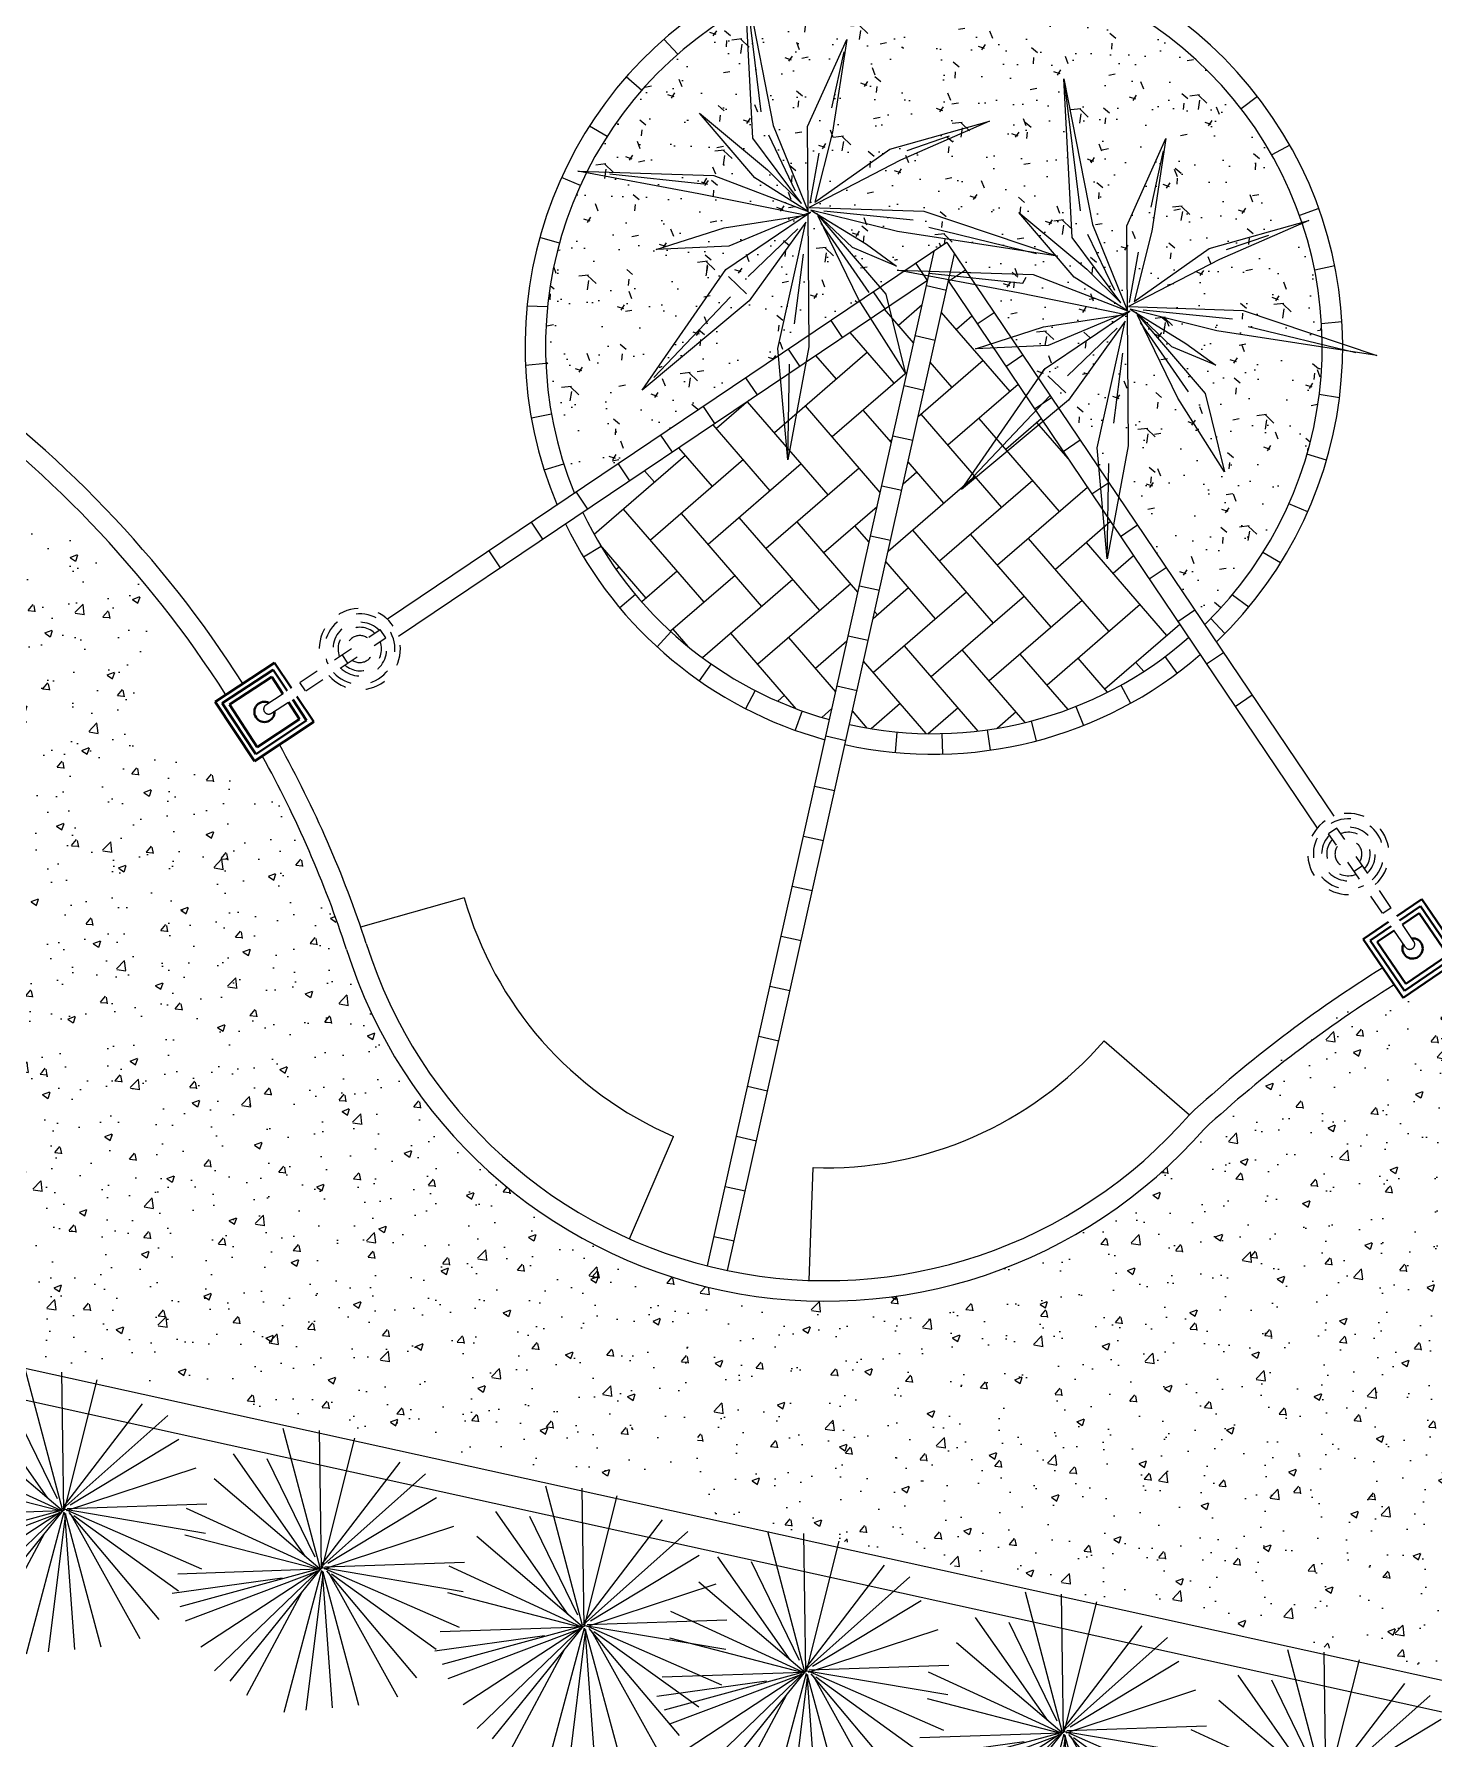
# Model space of a CAD drawing. Header units: metres. Extents: x 12093 to 20303, y 514 to 1412.
# Drawn here: x 19754.78 to 19761.6, y 691.06 to 699.37 of the extents above; entities that cross this region are included whole.
import ezdxf

# ---------------------------------------------------------------- set-up
doc = ezdxf.new("R2010")
doc.units = ezdxf.units.M
doc.linetypes.add('DASHED2', pattern=[9.525, 6.35, -3.175])
doc.layers.get('0').update_dxf_attribs({"lineweight": 13})
for name, color, linetype, lineweight in [('0-JARDI', 72, 'Continuous', 13), ('AMBI-GRASS', 104, 'Continuous', 20), ('grass', 64, 'Continuous', 13), ('JARDINERA', 132, 'Continuous', 40), ('Layer2', 43, 'Continuous', 20), ('MANZANAS-ORIGINALES', 147, 'Continuous', 9), ('SARDINEL', 52, 'Continuous', 20), ('TEX', 81, 'Continuous', 13), ('text.-piso', 35, 'Continuous', 5)]:
    doc.layers.add(name, color=color, linetype=linetype, lineweight=lineweight)
for name, color, linetype in [('LINEA1', 1, 'Continuous'), ('Proyecciones', 52, 'DASHED2'), ('textura', 61, 'Continuous')]:
    doc.layers.add(name, color=color, linetype=linetype)
pattern_1 = [(50, (19136.99335, 73.14804), (0.36436934, -0.03187817), [0.0381, -0.4191]), (355, (19136.99335, 73.14804), (-0.07048565, 0.38211329), [0.03048, -0.33528]), (100.451, (19137.0237, 73.1454), (0.293885, 0.35023338), [0.03238, -0.35618]), (46.1842, (19136.99335, 73.24964), (0.54215808, -0.08408466), [0.05715, -0.62865]), (96.6356, (19137.03853, 73.24264), (0.47480847, 0.4948511), [0.04857, -0.53427]), (351.184, (19136.99335, 73.24964), (0.4748092, 0.49485024), [0.04572, -0.50292]), (21, (19137.04415, 73.22424), (0.30322976, -0.20453104), [0.0381, -0.4191]), (326, (19137.04415, 73.22424), (0.12360406, 0.36837593), [0.03048, -0.33528]), (71.4514, (19137.06942, 73.2072), (0.42683298, 0.16384572), [0.03238, -0.35618]), (37.5, (19136.99335, 73.14804), (0.006177207, 0.169110078), [0, -0.331216, 0, -0.34036, 0, -0.33655]), (7.5, (19136.99335, 73.14804), (0.133639325, 0.20036115), [0, -0.194056, 0, -0.323596, 0, -0.12827]), (327.5, (19136.88007, 73.14804), (0.27118119, -0.011457488), [0, -0.127, 0, -0.39624, 0, -0.52578]), (317.5, (19136.82927, 73.14804), (0.29625836, 0.05085298), [0, -0.1651, 0, -0.263144, 0, -0.37338])]

# ---------------------------------------------------------------- blocks, each defined once
blk = doc.blocks.new('fghgg')
at = {"layer": 'JARDINERA'}
for p, q in [((19983.6623, 670.5354), (19983.6623, 670.8816)), ((19983.6623, 670.8816), (19983.8107, 670.8816)), ((19983.687, 670.5601), (19983.687, 670.8569)), ((19983.687, 670.8569), (19983.8107, 670.8569)), ((19983.7117, 670.5848), (19983.7117, 670.8321)), ((19983.7117, 670.8321), (19983.8107, 670.8321)), ((19983.8601, 670.8816), (19984.0085, 670.8816)), ((19983.8601, 670.8569), (19983.9838, 670.8569)), ((19983.8601, 670.8321), (19983.9591, 670.8321)), ((19983.9591, 670.8321), (19983.9591, 670.5848)), ((19983.9838, 670.8569), (19983.9838, 670.5601)), ((19984.0085, 670.8816), (19984.0085, 670.5354)), ((19983.9591, 670.5848), (19983.7117, 670.5848)), ((19984.0085, 670.5354), (19983.6623, 670.5354)), ((19983.9838, 670.5601), (19983.687, 670.5601))]:
    blk.add_line(p, q, dxfattribs=at)
blk.add_arc((19983.8354, 670.7085), 0.0495, 120, 60, dxfattribs=at)
at = {"layer": 'Proyecciones', "ltscale": 0.005}
for p, q in [((19983.8601, 671.401), (19983.8107, 671.401)), ((19983.8107, 670.7332), (19983.8107, 671.401)), ((19983.8601, 670.7332), (19983.8601, 671.401)), ((19983.8601, 671.1784), (19983.8107, 671.1784)), ((19983.8601, 670.9311), (19983.8107, 670.9311))]:
    blk.add_line(p, q, dxfattribs=at)
for centre, radius, start, end in [((19983.8354, 671.265), 0.1979, 277.18076, 262.81924), ((19983.8354, 671.265), 0.1714, 278.29892, 261.70108), ((19983.8354, 671.265), 0.1309, 100.89339, 259.10661), ((19983.8354, 671.265), 0.1061, 103.47486, 256.52514), ((19983.8354, 671.265), 0.0657, 112.12793, 247.87207), ((19983.8354, 671.265), 0.1309, 280.89339, 79.10661), ((19983.8354, 671.265), 0.1061, 283.47486, 76.52514), ((19983.8354, 671.265), 0.0657, 292.12793, 67.87207), ((19983.8354, 670.7332), 0.0247, 180, 0)]:
    blk.add_arc(centre, radius, start, end, dxfattribs=at)
at = {"layer": 'SARDINEL'}
blk.add_line((19983.7117, 670.5848), (19983.7117, 670.5848), dxfattribs=at)
blk = doc.blocks.new('0Q62D')
at = {"color": 0, "linetype": 'ByBlock'}
for p, q in [((-0.05, 1.11), (0.07, 0.48)), ((-0.03, 0.53), (-0.05, 1.11)), ((-0.03, 0.96), (0.02, 0.52)), ((-0.33, 0.67), (-0.16, 0.38)), ((-0.24, 0.34), (-0.33, 0.67)), ((-0.99, 0.59), (-0.35, 0.33)), ((-0.47, 0.19), (-0.99, 0.59)), ((0.1, 0.29), (0.34, 0.61)), ((0.34, 0.61), (0.15, 0.24)), ((-0.47, 0.28), (-0.92, 0.55)), ((-0.02, 0.02), (-0.03, 0.53)), ((0.02, 0.52), (0.05, 0.51)), ((0.28, 0.34), (1, 0.54)), ((1, 0.54), (0.36, 0.26)), ((1, 0.54), (0.41, 0.33)), ((0.07, 0.48), (0, 0.01)), ((-0.35, 0.33), (0, 0)), ((0, 0), (-0.24, 0.34)), ((-0.16, 0.38), (-0.02, 0.02)), ((0.03, 0.05), (0.28, 0.34)), ((-0.44, 0.21), (-0.38, 0.31)), ((0, 0.01), (0.1, 0.29)), ((0.36, 0.26), (0, 0.01)), ((0.08, 0.09), (0.31, 0.27)), ((-0.05, 0.01), (-0.47, 0.19)), ((-0.09, 0.04), (-0.36, 0.22)), ((0.15, 0.24), (0.03, 0.05)), ((0, 0.01), (0.39, 0.1)), ((0.39, 0.1), (0.83, 0.01)), ((-1.16, -0.15), (-0.66, 0.01)), ((-0.66, 0.01), (-0.05, 0.01)), ((-0.01, 0.01), (-0.62, -0.13)), ((0.01, 0), (-0.09, -0.29)), ((0, -0.42), (0.01, 0)), ((0.02, 0.01), (0.12, -0.52)), ((0.33, -0.36), (0.02, 0.01)), ((0.04, 0.01), (0.28, 0.02)), ((0.83, 0.01), (0.39, -0.02)), ((0.77, 0.01), (0.5, 0.01)), ((-1.16, -0.15), (-0.72, -0.06)), ((-0.2, -0.01), (-0.53, -0.04)), ((-0.35, -0.31), (-0.01, -0.04)), ((-0.04, -0.06), (-0.31, -0.35)), ((0, -0.03), (-0.3, -0.43)), ((-0.12, -0.23), (0, -0.03)), ((0.02, -0.06), (0.07, -0.48)), ((0.05, -0.01), (0.37, -0.3)), ((0.39, -0.02), (0.05, -0.01)), ((-0.62, -0.13), (-1.16, -0.15)), ((-0.16, -0.45), (-0.12, -0.23)), ((-0.64, -0.6), (-0.35, -0.31)), ((-0.09, -0.29), (-0.16, -0.45)), ((0.37, -0.3), (0.6, -0.73)), ((0.6, -0.73), (0.33, -0.36)), ((0.49, -0.56), (0.38, -0.38)), ((-0.3, -0.43), (-0.64, -0.6)), ((0.05, -1.18), (0, -0.42)), ((0.04, -1.08), (0.05, -0.56)), ((0.12, -0.52), (0.05, -1.18))]:
    blk.add_line(p, q, dxfattribs=at)
blk = doc.blocks.new('Arbust21')
at = {"layer": '0-JARDI'}
blk.add_blockref('0Q62D', (-0.0237, -0.008), dxfattribs=at)
blk = doc.blocks.new('Arbust11')
for p, q in [((-0.1618, 0.888), (0.0377, 0.4856)), ((0.0378, 0.4871), (-0.0937, 0.9403)), ((0.0408, 0.4825), (0.0377, 0.9348)), ((0.0408, 0.5449), (0.1405, 0.941)), ((0.0439, 0.4856), (0.3088, 0.8724)), ((0.0595, 0.5199), (0.1997, 0.8474)), ((-0.0621, 0.5573), (-0.3332, 0.7944)), ((0.0377, 0.4856), (-0.274, 0.8225)), ((0.0439, 0.4794), (0.3805, 0.7788)), ((-0.3488, 0.7476), (0.0408, 0.4856)), ((0.0283, 0.4856), (-0.3738, 0.7039)), ((0.047, 0.4794), (0.4366, 0.6759)), ((0.0314, 0.4856), (-0.4049, 0.6104)), ((-0.433, 0.5262), (0.0439, 0.4825)), ((0.0533, 0.4887), (0.474, 0.5137)), ((0.0439, 0.4825), (-0.4267, 0.4669)), ((-0.0527, 0.4794), (-0.4267, 0.3952)), ((0.0408, 0.4762), (-0.3893, 0.2673)), ((0.0408, 0.47), (-0.3364, 0.2174)), ((0.0408, 0.4731), (-0.274, 0.1581)), ((0.0377, 0.4669), (-0.2117, 0.0988)), ((0.0501, 0.4544), (-0.1088, 0.0209)), ((0.0501, 0.4638), (-0.0215, 0.0146)), ((0.047, 0.4856), (0.499, 0.4263)), ((0.0501, 0.4794), (0.2901, 0.0832)), ((0.0501, 0.4731), (0.4304, 0.2454)), ((0.0533, 0.47), (0.1935, 0.0177)), ((0.0533, 0.4451), (0.0907, 0.0271)), ((0.0564, 0.4762), (0.3649, 0.1425)), ((0.072, 0.4762), (0.4647, 0.3484))]:
    blk.add_line(p, q)

msp = doc.modelspace()

# ---------------------------------------------------------------- hatches: boundary and pattern name
at = {"layer": 'grass'}
h = msp.add_hatch(dxfattribs=at)
h.set_pattern_fill('AR-CONC', color=256, scale=0.002, style=0)
h.set_pattern_definition(pattern_1)
h.paths.add_polyline_path([(19755.3665, 696.6262, 0.01201), (19755.1973, 696.8268), (19754.6821, 696.9907), (19754.4462, 696.1303), (19755.2542, 695.9)])
h = msp.add_hatch(dxfattribs=at)
h.set_pattern_fill('AR-CONC', color=256, scale=0.002, style=0)
h.set_pattern_definition(pattern_1)
h.paths.add_polyline_path([(19755.2542, 695.9), (19754.4462, 696.1303), (19754.233, 695.3531), (19755.1387, 695.1538)])
h = msp.add_hatch(dxfattribs=at)
h.set_pattern_fill('AR-CONC', color=256, scale=0.002, style=0)
h.set_pattern_definition(pattern_1)
h.paths.add_polyline_path([(19755.9695, 695.696), (19755.2542, 695.9), (19755.1387, 695.1538), (19756.3016, 694.8979, -0.000686), (19756.2996, 694.9043, 0.039325)])
h = msp.add_hatch(dxfattribs=at)
h.set_pattern_fill('AR-CONC', color=256, scale=0.002, style=0)
h.set_pattern_definition(pattern_1)
h.paths.add_polyline_path([(19755.1387, 695.1538), (19754.233, 695.3531), (19754.0039, 694.5174), (19755.0004, 694.2597)])
h = msp.add_hatch(dxfattribs=at)
h.set_pattern_fill('AR-CONC', color=256, scale=0.002, style=0)
h.set_pattern_definition(pattern_1)
h.paths.add_polyline_path([(19756.3043, 694.8894, -0.000916), (19756.3016, 694.8979), (19755.1387, 695.1538), (19755.0004, 694.2597), (19756.0414, 693.9904)])
h = msp.add_hatch(dxfattribs=at)
h.set_pattern_fill('AR-CONC', color=256, scale=0.002, style=0)
h.set_pattern_definition(pattern_1)
h.paths.add_polyline_path([(19756.3043, 694.8894), (19756.0414, 693.9904), (19757.1281, 693.7092, -0.150302)])
h = msp.add_hatch(dxfattribs=at)
h.set_pattern_fill('AR-CONC', color=256, scale=0.002, style=0)
h.set_pattern_definition(pattern_1)
h.paths.add_polyline_path([(19762.8965, 694.5577), (19761.7126, 694.8952), (19761.5468, 694.7828), (19761.5145, 693.7148), (19762.8749, 693.4154), (19762.8802, 693.4458), (19762.8677, 693.5505), (19762.876, 693.6193), (19762.8856, 693.7689), (19762.888, 693.789)])
h = msp.add_hatch(dxfattribs=at)
h.set_pattern_fill('AR-CONC', color=256, scale=0.002, style=0)
h.set_pattern_definition(pattern_1)
h.paths.add_polyline_path([(19761.5468, 694.7828), (19761.4282, 694.7023), (19761.392, 694.7556, 0.050417), (19760.48, 694.0299, -0.010063), (19760.4138, 693.957), (19761.5145, 693.7148)])
h = msp.add_hatch(dxfattribs=at)
h.set_pattern_fill('AR-CONC', color=256, scale=0.002, style=0)
h.set_pattern_definition(pattern_1)
h.paths.add_polyline_path([(19755.0004, 694.2597), (19754.0039, 694.5174), (19753.8055, 693.7938), (19754.8908, 693.5513)])
h = msp.add_hatch(dxfattribs=at)
h.set_pattern_fill('AR-CONC', color=256, scale=0.002, style=0)
h.set_pattern_definition(pattern_1)
h.paths.add_polyline_path([(19755.0004, 694.2597), (19754.8908, 693.5513), (19755.8503, 693.3369), (19756.0414, 693.9904)])
h = msp.add_hatch(dxfattribs=at)
h.set_pattern_fill('AR-CONC', color=256, scale=0.002, style=0)
h.set_pattern_definition(pattern_1)
h.paths.add_polyline_path([(19757.1281, 693.7092), (19756.0414, 693.9904), (19755.8503, 693.3369), (19756.9804, 693.0844)])
h = msp.add_hatch(dxfattribs=at)
h.set_pattern_fill('AR-CONC', color=256, scale=0.002, style=0)
h.set_pattern_definition(pattern_1)
h.paths.add_polyline_path([(19761.5145, 693.7148), (19760.4138, 693.957, -0.077377), (19759.8183, 693.4957), (19761.4947, 693.0621)])
h = msp.add_hatch(dxfattribs=at)
h.set_pattern_fill('AR-CONC', color=256, scale=0.002, style=0)
h.set_pattern_definition(pattern_1)
h.paths.add_polyline_path([(19754.8908, 693.5513), (19753.8055, 693.7938), (19753.6357, 693.1747), (19754.7931, 692.9201)])
h = msp.add_hatch(dxfattribs=at)
h.set_pattern_fill('AR-CONC', color=256, scale=0.002, style=0)
h.set_pattern_definition(pattern_1)
h.paths.add_polyline_path([(19758.0861, 693.2529, -0.109664), (19757.1281, 693.7092), (19756.9804, 693.0844), (19757.7046, 692.9226), (19758.0007, 692.8649)])
h = msp.add_hatch(dxfattribs=at)
h.set_pattern_fill('AR-CONC', color=256, scale=0.002, style=0)
h.set_pattern_definition(pattern_1)
h.paths.add_polyline_path([(19762.8828, 693.3136), (19762.8617, 693.3392), (19762.8749, 693.4154), (19761.5145, 693.7148), (19761.4947, 693.0621), (19762.876, 692.7047), (19762.8771, 692.802), (19762.8448, 692.8974), (19762.8531, 692.9662), (19762.8702, 692.9921), (19762.8794, 693.006)])
h = msp.add_hatch(dxfattribs=at)
h.set_pattern_fill('AR-CONC', color=256, scale=0.002, style=0)
h.set_pattern_definition(pattern_1)
h.paths.add_polyline_path([(19755.8503, 693.3369), (19754.8908, 693.5513), (19754.7931, 692.9201), (19755.6719, 692.7267)])
h = msp.add_hatch(dxfattribs=at)
h.set_pattern_fill('AR-CONC', color=256, scale=0.002, style=0)
h.set_pattern_definition(pattern_1)
h.paths.add_polyline_path([(19757.1181, 693.1043), (19755.5814, 693.4853), (19755.7124, 692.6816), (19756.9335, 692.413)])
h = msp.add_hatch(dxfattribs=at)
h.set_pattern_fill('AR-CONC', color=256, scale=0.002, style=0)
h.set_pattern_definition(pattern_1)
h.paths.add_polyline_path([(19761.4947, 693.0621), (19759.8183, 693.4957, -0.023064), (19759.6159, 693.3958), (19759.577, 692.514), (19761.4652, 692.092)])
h = msp.add_hatch(dxfattribs=at)
h.set_pattern_fill('AR-CONC', color=256, scale=0.002, style=0)
h.set_pattern_definition(pattern_1)
h.paths.add_polyline_path([(19759.6159, 693.3958, -0.156085), (19758.1317, 693.2429), (19758.0667, 692.8515), (19759.577, 692.514)])
h = msp.add_hatch(dxfattribs=at)
h.set_pattern_fill('AR-CONC', color=256, scale=0.002, style=0)
h.set_pattern_definition(pattern_1)
h.paths.add_polyline_path([(19758.0007, 692.8649), (19757.7046, 692.9226), (19756.9804, 693.0844), (19756.8354, 692.4707), (19757.8642, 692.2444)])
h = msp.add_hatch(dxfattribs=at)
h.set_pattern_fill('AR-CONC', color=256, scale=0.002, style=0)
h.set_pattern_definition(pattern_1)
h.paths.add_polyline_path([(19762.876, 692.7047), (19761.4947, 693.0621), (19761.4652, 692.092), (19762.8658, 691.7791)])
h = msp.add_hatch(dxfattribs=at)
h.set_pattern_fill('AR-CONC', color=256, scale=0.002, style=0)
h.set_pattern_definition(pattern_1)
h.paths.add_polyline_path([(19759.577, 692.514), (19758.0667, 692.8515), (19757.9565, 692.1879), (19759.5471, 691.8379)])
h = msp.add_hatch(dxfattribs=at)
h.set_pattern_fill('AR-CONC', color=256, scale=0.002, style=0)
h.set_pattern_definition(pattern_1)
h.paths.add_polyline_path([(19761.4652, 692.092), (19759.577, 692.514), (19759.5471, 691.8379), (19761.4449, 691.4204)])
h = msp.add_hatch(dxfattribs=at)
h.set_pattern_fill('AR-CONC', color=256, scale=0.002, style=0)
h.set_pattern_definition(pattern_1)
h.paths.add_polyline_path([(19762.8658, 691.7791), (19761.4652, 692.092), (19761.4449, 691.4204), (19762.8584, 691.1093)])
at = {"layer": 'text.-piso', "ltscale": 5}
h = msp.add_hatch(dxfattribs=at)
h.set_pattern_fill('AR-HBONE', color=256, scale=0.05, angle=445.87623, style=0)
h.set_pattern_definition([(130.8762252, (18602.12433, -5499.0221), (-0.282110441, 0.020339594), [0.6, -0.2]), (220.8762252, (18601.99344, -5498.87088), (-0.282110441, 0.020339594), [0.6, -0.2])])
h.paths.add_polyline_path([(19757.4512, 697.036, 0.217529), (19758.6536, 696.0258), (19759.1321, 698.1675)])
h.paths.add_polyline_path([(19759.2335, 698.1627), (19758.7506, 696.0017, 0.238763), (19760.4049, 696.4263)])
at = {"layer": 'textura', "ltscale": 5}
h = msp.add_hatch(dxfattribs=at)
h.set_pattern_fill('AR-CONC', color=256, scale=0.002, angle=450, style=0)
h.set_pattern_definition([(140, (0, 0), (0.031878171, 0.364369338), [0.0381, -0.4191]), (85, (0, 0), (-0.382113286, -0.070485652), [0.03048, -0.33528]), (190.451, (0.00266, 0.03036), (-0.3502333756, 0.2938850033), [0.03238, -0.35618]), (136.1842, (-0.1016, 0), (0.084084656, 0.542158082), [0.05715, -0.62865]), (186.6356, (-0.0946, 0.0452), (-0.494851112, 0.474808469), [0.04857, -0.53427]), (81.184, (-0.1016, 0), (-0.494850236, 0.474809212), [0.04572, -0.50292]), (111, (-0.0762, 0.0508), (0.204531037, 0.3032297597), [0.0381, -0.4191]), (56, (-0.0762, 0.0508), (-0.368375932, 0.123604057), [0.03048, -0.33528]), (161.4514, (-0.05916, 0.07607), (-0.1638457154, 0.4268329815), [0.03238, -0.35618]), (127.5, (0, 0), (-0.16911007775, 0.0061772065), [0, -0.331216, 0, -0.34036, 0, -0.33655]), (97.5, (0, 0), (-0.2003611496, 0.133639325), [0, -0.194056, 0, -0.323596, 0, -0.12827]), (57.5, (0, -0.11328), (0.011457488, 0.2711811903), [0, -0.127, 0, -0.39624, 0, -0.52578]), (47.5, (0, -0.16408), (-0.050852982, 0.2962583628), [0, -0.1651, 0, -0.263144, 0, -0.37338])])
h.paths.add_polyline_path([(19757.4102, 697.129), (19759.2266, 698.3516), (19760.4833, 696.489, 1.881097)])

# ---------------------------------------------------------------- linework, layer by layer
at = {"layer": 'Layer2'}
for p, q in [((19756.8729, 695.1574), (19756.3679, 695.0148)), ((19759.9928, 694.4603), (19760.4082, 694.0998)), ((19757.6792, 693.4939), (19757.8938, 693.9936)), ((19758.5551, 693.292), (19758.5737, 693.8417))]:
    msp.add_line(p, q, dxfattribs=at)
for centre, radius, start, end in [((19751.1071, 693.2044), 5.5636, 32.60057, 77.21547), ((19751.1071, 693.2044), 5.4636, 32.58604, 77.21129), ((19751.1092, 693.2054), 5.4614, 18.12479, 28.9516), ((19751.1098, 693.2057), 5.5607, 18.11169, 29.03196), ((19758.6033, 695.6457), 1.798, 195.75884, 246.75702), ((19758.6348, 695.6386), 2.348, 197.45514, 319.05166), ((19758.6348, 695.6386), 2.448, 197.45514, 318.91618), ((19764.7349, 689.3813), 6.4019, 121.90782, 132.51911), ((19764.7349, 689.3813), 6.3019, 121.87218, 132.46797), ((19758.6348, 695.6386), 1.798, 268.05348, 319.05166)]:
    msp.add_arc(centre, radius, start, end, dxfattribs=at)
at = {"layer": 'MANZANAS-ORIGINALES'}
for p, q in [((19803.5345, 682.1234), (19712.657, 702.1187)), ((19803.4423, 681.9901), (19712.6246, 701.9716))]:
    msp.add_line(p, q, dxfattribs=at)
at = {"layer": 'text.-piso', "ltscale": 5}
for p, q in [((19757.915, 699.2699), (19757.8463, 699.3427)), ((19757.7384, 699.0933), (19757.663, 699.159)), ((19760.7411, 699.0631), (19760.6606, 699.0038)), ((19757.5692, 698.8684), (19757.483, 698.9192)), ((19760.8977, 698.8272), (19760.8103, 698.7786)), ((19757.4392, 698.6298), (19757.3473, 698.6692)), ((19761.0391, 698.5183), (19760.9453, 698.4836)), ((19759.2266, 698.3516), (19756.4981, 696.5151)), ((19757.3373, 698.3486), (19757.2413, 698.3767)), ((19759.2266, 698.3516), (19761.1132, 695.5554)), ((19758.0585, 693.3625), (19759.1638, 698.3094)), ((19758.1559, 693.34), (19759.2635, 698.297)), ((19759.1321, 698.1675), (19759.0762, 698.2504)), ((19759.2335, 698.1627), (19759.3163, 698.2186)), ((19761.1169, 698.2389), (19761.0193, 698.2167)), ((19759.1321, 698.1675), (19756.5519, 696.4308)), ((19758.9247, 698.0279), (19758.8688, 698.1108)), ((19759.1264, 698.1421), (19759.224, 698.1203)), ((19759.2335, 698.1627), (19761.0319, 695.4971)), ((19757.2791, 698.0381), (19757.1789, 698.0416)), ((19759.3733, 697.9554), (19759.4562, 698.0113)), ((19758.7173, 697.8883), (19758.6614, 697.9712)), ((19761.1524, 697.965), (19761.0529, 697.9551)), ((19759.0719, 697.8981), (19759.1695, 697.8763)), ((19759.1584, 697.8474), (19759.1584, 697.8474)), ((19759.1584, 697.8474), (19759.1584, 697.8474)), ((19757.1714, 697.7545), (19757.2711, 697.7631)), ((19758.5099, 697.7487), (19758.454, 697.8316)), ((19759.5131, 697.7482), (19759.596, 697.8041)), ((19758.3025, 697.6091), (19758.2466, 697.692)), ((19759.0174, 697.6541), (19759.115, 697.6323)), ((19759.6529, 697.5409), (19759.7358, 697.5969)), ((19761.1401, 697.5947), (19761.0414, 697.6108)), ((19757.2001, 697.4965), (19757.2982, 697.516)), ((19758.0951, 697.4695), (19758.0393, 697.5524)), ((19757.8877, 697.3299), (19757.8319, 697.4128)), ((19758.9628, 697.4101), (19759.0604, 697.3883)), ((19759.7927, 697.3337), (19759.8756, 697.3896)), ((19757.2625, 697.2434), (19757.3578, 697.2736)), ((19757.6803, 697.1903), (19757.6245, 697.2732)), ((19761.0771, 697.2906), (19760.9814, 697.3194)), ((19759.9326, 697.1264), (19760.0155, 697.1824)), ((19757.4754, 697.0523), (19757.4195, 697.1353)), ((19758.9083, 697.1661), (19759.0059, 697.1443)), ((19760.9852, 697.0384), (19760.8933, 697.0778)), ((19757.2569, 696.9053), (19757.2011, 696.9883)), ((19758.8538, 696.9222), (19758.9514, 696.9004)), ((19760.0724, 696.9192), (19760.1553, 696.9751)), ((19757.0495, 696.7657), (19756.9937, 696.8487)), ((19757.5404, 696.8702), (19757.4548, 696.8185)), ((19760.8534, 696.79), (19760.7668, 696.8401)), ((19760.2122, 696.712), (19760.2951, 696.7679)), ((19758.7993, 696.6782), (19758.8969, 696.6564)), ((19757.7078, 696.6355), (19757.631, 696.5714)), ((19760.6183, 696.635), (19760.6989, 696.5756)), ((19760.352, 696.5047), (19760.4349, 696.5606)), ((19760.5816, 696.4458), (19760.5129, 696.5185)), ((19757.8808, 696.4543), (19757.8132, 696.3806)), ((19758.7448, 696.4342), (19758.8424, 696.4124)), ((19760.4919, 696.2975), (19760.5748, 696.3534)), ((19758.0763, 696.2976), (19758.019, 696.2156)), ((19760.3494, 696.2528), (19760.2896, 696.3329)), ((19758.6903, 696.1902), (19758.7879, 696.1684)), ((19760.0736, 696.1934), (19760.122, 696.1059)), ((19758.2908, 696.168), (19758.2449, 696.0792)), ((19759.8545, 696.09), (19759.8914, 695.997)), ((19760.6317, 696.0902), (19760.7146, 696.1462)), ((19758.5205, 696.068), (19758.4867, 695.9739)), ((19759.6362, 696.0185), (19759.6615, 695.9218)), ((19758.6358, 695.9462), (19758.7334, 695.9244)), ((19758.9826, 695.9653), (19758.9733, 695.8658)), ((19759.202, 695.9576), (19759.2043, 695.8577)), ((19759.4228, 695.9757), (19759.4368, 695.8767)), ((19758.5813, 695.7022), (19758.6788, 695.6804)), ((19758.5267, 695.4583), (19758.6243, 695.4365)), ((19758.4722, 695.2143), (19758.5698, 695.1925)), ((19758.4177, 694.9703), (19758.5153, 694.9485)), ((19758.3632, 694.7263), (19758.4608, 694.7045)), ((19758.3087, 694.4823), (19758.4063, 694.4605)), ((19758.2542, 694.2383), (19758.3518, 694.2165)), ((19758.1997, 693.9944), (19758.2973, 693.9726)), ((19758.1451, 693.7504), (19758.2427, 693.7286)), ((19758.0906, 693.5064), (19758.1882, 693.4846))]:
    msp.add_line(p, q, dxfattribs=at)
for centre, radius, start, end in [((19759.1627, 697.8458), 1.9934, 313.70859, 202.83965), ((19759.1627, 697.8458), 1.8934, 314.22634, 202.24505), ((19759.1584, 697.8474), 1.8903, 205.41889, 254.50818), ((19759.1584, 697.8474), 1.9903, 205.85022, 254.65386), ((19759.1584, 697.8474), 1.8903, 257.54049, 311.25536), ((19759.1584, 697.8474), 1.9903, 257.5337, 310.88938)]:
    msp.add_arc(centre, radius, start, end, dxfattribs=at)
at = {"layer": 'textura'}
msp.add_arc((19759.1627, 697.8458), 1.5153, 205.9428, 205.96258, dxfattribs=at)

# ---------------------------------------------------------------- block references
at = {"layer": 'AMBI-GRASS', "ltscale": 0.05, "xscale": 1.499999999998325, "yscale": 1.499999999998325, "zscale": 1.499999999998325, "rotation": 49.16166176348414}
for p in [(19755.4216, 691.6487), (19756.6779, 691.3644), (19757.9578, 691.0829), (19759.0399, 690.8615), (19760.2962, 690.5658), (19761.5761, 690.2843), (19762.8201, 690.0233)]:
    msp.add_blockref('Arbust11', p, dxfattribs=at)
at = {"layer": 'LINEA1', "xscale": 1.036682615631029, "yscale": 1.036682615631029, "zscale": 1.036682615631029, "rotation": 77.44387887381478}
for p in [(19758.5578, 698.526), (19760.1146, 698.0425)]:
    msp.add_blockref('Arbust21', p, dxfattribs=at)
at = {"layer": 'TEX', "lineweight": 20}
for p, rotation in [((8196.9439, 17011.519), 303.3940264516638), ((3600.5427, -11079.091), 34.15279565776102)]:
    msp.add_blockref('fghgg', p, dxfattribs=dict(at, rotation=rotation))

doc.saveas('drawing.dxf')
